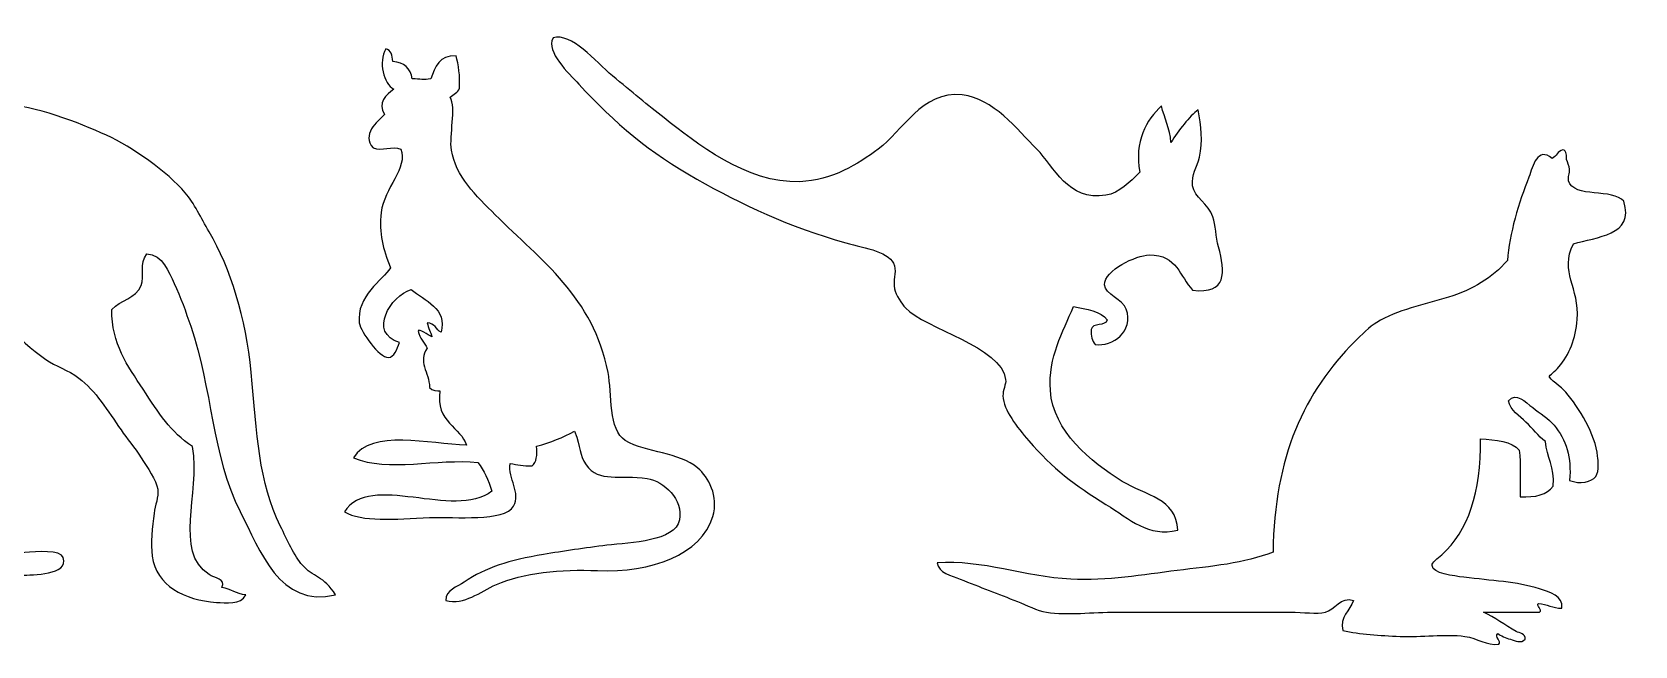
# Model space of a CAD drawing. Header units: centimetres. Extents: x -66 to 65, y -66 to 66.
# Drawn here: x 49.8 to 64.39, y -19.46 to -13.88 of the extents above; entities that cross this region are included whole.
import ezdxf

# ---------------------------------------------------------------- set-up
doc = ezdxf.new("R2010")
doc.units = ezdxf.units.CM
doc.header["$MEASUREMENT"] = 0
doc.layers.add('Layer 1', color=7, linetype='Continuous')

msp = doc.modelspace()

# ---------------------------------------------------------------- linework, layer by layer
at = {"layer": 'Layer 1'}
for points, knots in [([(45.54838, -14.3122), (45.60392, -14.25071), (45.63596, -14.1657), (45.70017, -14.11294), (45.70017, -14.11294), (45.82431, -14.11873), (45.87075, -14.19287), (45.88043, -14.27423), (45.88043, -14.27423), (45.89411, -14.3889), (45.82601, -14.4415), (45.81402, -14.52093), (45.81402, -14.52093), (45.77743, -14.76345), (45.9229, -15.11354), (45.99428, -15.27997), (45.99428, -15.27997), (46.0939, -15.51219), (46.1901, -15.73029), (46.30739, -15.90619), (46.30739, -15.90619), (46.42923, -16.08891), (46.56488, -16.26626), (46.69641, -16.4565), (46.69641, -16.4565), (46.76044, -16.5491), (46.81952, -16.64446), (46.86717, -16.76011), (46.86717, -16.76011), (46.91011, -16.86433), (46.9662, -16.98408), (46.99055, -17.10169), (46.99055, -17.10169), (47.04564, -17.36794), (46.95973, -17.75513), (47.04744, -17.98408), (47.04744, -17.98408), (47.07932, -18.06719), (47.13581, -18.1546), (47.19926, -18.23078), (47.19926, -18.23078), (47.32557, -18.38236), (47.49332, -18.50089), (47.7116, -18.56286), (47.7116, -18.56286), (48.14869, -18.68684), (48.758, -18.62916), (49.33403, -18.62927), (49.33403, -18.62927), (49.4527, -18.62927), (49.57533, -18.62086), (49.73255, -18.6103), (49.73255, -18.6103), (49.84071, -18.60302), (50.06008, -18.58524), (50.0836, -18.65774), (50.0836, -18.65774), (50.13615, -18.81959), (49.80232, -18.81215), (49.70408, -18.81903), (49.70408, -18.81903), (49.51088, -18.83258), (49.34441, -18.8462), (49.20121, -18.85697), (49.20121, -18.85697), (48.85447, -18.88306), (48.51385, -18.9178), (48.19548, -18.93288), (48.19548, -18.93288), (47.43626, -18.96884), (46.98956, -18.68669), (46.48765, -18.48695), (46.48765, -18.48695), (46.55485, -18.6348), (46.63965, -18.76508), (46.69641, -18.92341), (46.69641, -18.92341), (46.1869, -19.0525), (45.43459, -19.13021), (44.95064, -18.92341), (44.95064, -18.92341), (45.09714, -18.85142), (45.25951, -18.7413), (45.44401, -18.68616), (45.44401, -18.68616), (45.64245, -18.62689), (45.87647, -18.67743), (46.07023, -18.59128), (46.07023, -18.59128), (45.91659, -17.86947), (45.18319, -17.30025), (45.25423, -16.48501), (45.25423, -16.48501), (45.26651, -16.34465), (45.32337, -16.25051), (45.39658, -16.14343), (45.39658, -16.14343), (45.43534, -16.08673), (45.47897, -16.02524), (45.5199, -15.98209), (45.5199, -15.98209), (45.57443, -15.92468), (45.64576, -15.91237), (45.67172, -15.83982), (45.67172, -15.83982), (45.71477, -15.71941), (45.66587, -15.57296), (45.63375, -15.46977), (45.63375, -15.46977), (45.58226, -15.30425), (45.55837, -15.08959), (45.38708, -15.05228), (45.38708, -15.05228), (45.20645, -15.01302), (45.05643, -15.08959), (45.036, -14.94795), (45.036, -14.94795), (45.02047, -14.84011), (45.13773, -14.75359), (45.18779, -14.68228), (45.18779, -14.68228), (45.25806, -14.58219), (45.29238, -14.49339), (45.34911, -14.42611), (45.34911, -14.42611), (45.28405, -14.30776), (45.1771, -14.23124), (45.14035, -14.08453), (45.14035, -14.08453), (45.27303, -13.92059), (45.4613, -14.23158), (45.54838, -14.3122)], [0, 0, 0, 0, 0.02941176, 0.02941176, 0.02941176, 0.02941176, 0.05882353, 0.05882353, 0.05882353, 0.05882353, 0.08823529, 0.08823529, 0.08823529, 0.08823529, 0.11764706, 0.11764706, 0.11764706, 0.11764706, 0.14705882, 0.14705882, 0.14705882, 0.14705882, 0.17647059, 0.17647059, 0.17647059, 0.17647059, 0.20588235, 0.20588235, 0.20588235, 0.20588235, 0.23529412, 0.23529412, 0.23529412, 0.23529412, 0.26470588, 0.26470588, 0.26470588, 0.26470588, 0.29411765, 0.29411765, 0.29411765, 0.29411765, 0.32352941, 0.32352941, 0.32352941, 0.32352941, 0.35294118, 0.35294118, 0.35294118, 0.35294118, 0.38235294, 0.38235294, 0.38235294, 0.38235294, 0.41176471, 0.41176471, 0.41176471, 0.41176471, 0.44117647, 0.44117647, 0.44117647, 0.44117647, 0.47058824, 0.47058824, 0.47058824, 0.47058824, 0.5, 0.5, 0.5, 0.5, 0.52941176, 0.52941176, 0.52941176, 0.52941176, 0.55882353, 0.55882353, 0.55882353, 0.55882353, 0.58823529, 0.58823529, 0.58823529, 0.58823529, 0.61764706, 0.61764706, 0.61764706, 0.61764706, 0.64705882, 0.64705882, 0.64705882, 0.64705882, 0.67647059, 0.67647059, 0.67647059, 0.67647059, 0.70588235, 0.70588235, 0.70588235, 0.70588235, 0.73529412, 0.73529412, 0.73529412, 0.73529412, 0.76470588, 0.76470588, 0.76470588, 0.76470588, 0.79411765, 0.79411765, 0.79411765, 0.79411765, 0.82352941, 0.82352941, 0.82352941, 0.82352941, 0.85294118, 0.85294118, 0.85294118, 0.85294118, 0.88235294, 0.88235294, 0.88235294, 0.88235294, 0.91176471, 0.91176471, 0.91176471, 0.91176471, 0.94117647, 0.94117647, 0.94117647, 0.94117647, 1, 1, 1, 1]), ([(47.29058, -14.07524), (47.31352, -14.13845), (47.34908, -14.16388), (47.35733, -14.22693), (47.35733, -14.22693), (47.36807, -14.30948), (47.3191, -14.38415), (47.32394, -14.44606), (47.32394, -14.44606), (47.34058, -14.65717), (47.59048, -14.92477), (47.80768, -14.93493), (47.80768, -14.93493), (47.91801, -14.94012), (48.06348, -14.87416), (48.19133, -14.83383), (48.19133, -14.83383), (48.58014, -14.71088), (49.01982, -14.49932), (49.52552, -14.53033), (49.52552, -14.53033), (49.83103, -14.54914), (50.21767, -14.69871), (50.47617, -14.81695), (50.47617, -14.81695), (50.71083, -14.92429), (51.03103, -15.14964), (51.19338, -15.33956), (51.19338, -15.33956), (51.27426, -15.4342), (51.33755, -15.56951), (51.41015, -15.69352), (51.41015, -15.69352), (51.60864, -16.03227), (51.74575, -16.47383), (51.79374, -16.97469), (51.79374, -16.97469), (51.84713, -17.53217), (51.85936, -17.96947), (52.06065, -18.37386), (52.06065, -18.37386), (52.12185, -18.49705), (52.18389, -18.63937), (52.26075, -18.7279), (52.26075, -18.7279), (52.3519, -18.83297), (52.45675, -18.82548), (52.56089, -18.99754), (52.56089, -18.99754), (52.04995, -19.11666), (51.87617, -18.59461), (51.69377, -18.23898), (51.69377, -18.23898), (51.43667, -17.7382), (51.43839, -17.11614), (51.24337, -16.55321), (51.24337, -16.55321), (51.19863, -16.42409), (51.15153, -16.2863), (51.09319, -16.1656), (51.09319, -16.1656), (51.04191, -16.05911), (50.99077, -15.90345), (50.84308, -15.8958), (50.84308, -15.8958), (50.77373, -15.98541), (50.82824, -16.09485), (50.79305, -16.18245), (50.79305, -16.18245), (50.74495, -16.30188), (50.60303, -16.31501), (50.52614, -16.40155), (50.52614, -16.40155), (50.52207, -16.71725), (50.66775, -16.90968), (50.80975, -17.1264), (50.80975, -17.1264), (50.95517, -17.34839), (51.05594, -17.51163), (51.2601, -17.6489), (51.2601, -17.6489), (51.33477, -18.088), (51.086, -18.59497), (51.41017, -18.81219), (51.41017, -18.81219), (51.45674, -18.84338), (51.57162, -18.85082), (51.52685, -18.93011), (51.52685, -18.93011), (51.6099, -18.9417), (51.65785, -18.98882), (51.74373, -18.99753), (51.74373, -18.99753), (51.69809, -19.08836), (51.56482, -19.0709), (51.47682, -19.06503), (51.47682, -19.06503), (51.18723, -19.04548), (50.92863, -18.91255), (50.89307, -18.64352), (50.89307, -18.64352), (50.87844, -18.53269), (50.89482, -18.37708), (50.90982, -18.25583), (50.90982, -18.25583), (50.91942, -18.17759), (50.95313, -18.1093), (50.94316, -18.0367), (50.94316, -18.0367), (50.9321, -17.95682), (50.84616, -17.83567), (50.79304, -17.75016), (50.79304, -17.75016), (50.7352, -17.65708), (50.6621, -17.57321), (50.60952, -17.4973), (50.60952, -17.4973), (50.48958, -17.32368), (50.37621, -17.13942), (50.22598, -17.02523), (50.22598, -17.02523), (50.12795, -16.95078), (50.01183, -16.91545), (49.92573, -16.85669), (49.92573, -16.85669), (49.65062, -16.66881), (49.47877, -16.44749), (49.29197, -16.11498), (49.29197, -16.11498), (49.07038, -16.02825), (48.63773, -16.07042), (48.39141, -16.06444), (48.39141, -16.06444), (48.31719, -16.16361), (48.36728, -16.37887), (48.42475, -16.45208), (48.42475, -16.45208), (48.49426, -16.50598), (48.53085, -16.40123), (48.59152, -16.45208), (48.59152, -16.45208), (48.67968, -16.45189), (48.65245, -16.54259), (48.74175, -16.50269), (48.74175, -16.50269), (48.69111, -16.75285), (48.36297, -16.72161), (48.25791, -16.57016), (48.25791, -16.57016), (48.21264, -16.50457), (48.20184, -16.3717), (48.17451, -16.28356), (48.17451, -16.28356), (48.14051, -16.17357), (48.10781, -16.08129), (48.09117, -15.99694), (48.09117, -15.99694), (47.5697, -15.86097), (47.3112, -15.45923), (46.97373, -15.13726), (46.97373, -15.13726), (46.85559, -15.19192), (46.73825, -15.24756), (46.59014, -15.2722), (46.59014, -15.2722), (46.52989, -15.2881), (46.56694, -15.20568), (46.55686, -15.17102), (46.55686, -15.17102), (46.45801, -15.09807), (46.31305, -15.08482), (46.3067, -14.96864), (46.3067, -14.96864), (46.3021, -14.88675), (46.41531, -14.80875), (46.52342, -14.71583), (46.52342, -14.71583), (46.66092, -14.59769), (46.79208, -14.47331), (47.00716, -14.46297), (47.00716, -14.46297), (46.99914, -14.30247), (46.92416, -14.20968), (46.94035, -14.02466), (46.94035, -14.02466), (47.0006, -13.98942), (47.03047, -14.10726), (47.09053, -14.12578), (47.09053, -14.12578), (47.15448, -14.10624), (47.19493, -14.0628), (47.29058, -14.07524)], [0, 0, 0, 0, 0.02040816, 0.02040816, 0.02040816, 0.02040816, 0.04081633, 0.04081633, 0.04081633, 0.04081633, 0.06122449, 0.06122449, 0.06122449, 0.06122449, 0.08163265, 0.08163265, 0.08163265, 0.08163265, 0.10204082, 0.10204082, 0.10204082, 0.10204082, 0.12244898, 0.12244898, 0.12244898, 0.12244898, 0.14285714, 0.14285714, 0.14285714, 0.14285714, 0.16326531, 0.16326531, 0.16326531, 0.16326531, 0.18367347, 0.18367347, 0.18367347, 0.18367347, 0.20408163, 0.20408163, 0.20408163, 0.20408163, 0.2244898, 0.2244898, 0.2244898, 0.2244898, 0.24489796, 0.24489796, 0.24489796, 0.24489796, 0.26530612, 0.26530612, 0.26530612, 0.26530612, 0.28571429, 0.28571429, 0.28571429, 0.28571429, 0.30612245, 0.30612245, 0.30612245, 0.30612245, 0.32653061, 0.32653061, 0.32653061, 0.32653061, 0.34693878, 0.34693878, 0.34693878, 0.34693878, 0.36734694, 0.36734694, 0.36734694, 0.36734694, 0.3877551, 0.3877551, 0.3877551, 0.3877551, 0.40816327, 0.40816327, 0.40816327, 0.40816327, 0.42857143, 0.42857143, 0.42857143, 0.42857143, 0.44897959, 0.44897959, 0.44897959, 0.44897959, 0.46938776, 0.46938776, 0.46938776, 0.46938776, 0.48979592, 0.48979592, 0.48979592, 0.48979592, 0.51020408, 0.51020408, 0.51020408, 0.51020408, 0.53061224, 0.53061224, 0.53061224, 0.53061224, 0.55102041, 0.55102041, 0.55102041, 0.55102041, 0.57142857, 0.57142857, 0.57142857, 0.57142857, 0.59183673, 0.59183673, 0.59183673, 0.59183673, 0.6122449, 0.6122449, 0.6122449, 0.6122449, 0.63265306, 0.63265306, 0.63265306, 0.63265306, 0.65306122, 0.65306122, 0.65306122, 0.65306122, 0.67346939, 0.67346939, 0.67346939, 0.67346939, 0.69387755, 0.69387755, 0.69387755, 0.69387755, 0.71428571, 0.71428571, 0.71428571, 0.71428571, 0.73469388, 0.73469388, 0.73469388, 0.73469388, 0.75510204, 0.75510204, 0.75510204, 0.75510204, 0.7755102, 0.7755102, 0.7755102, 0.7755102, 0.79591837, 0.79591837, 0.79591837, 0.79591837, 0.81632653, 0.81632653, 0.81632653, 0.81632653, 0.83673469, 0.83673469, 0.83673469, 0.83673469, 0.85714286, 0.85714286, 0.85714286, 0.85714286, 0.87755102, 0.87755102, 0.87755102, 0.87755102, 0.89795918, 0.89795918, 0.89795918, 0.89795918, 0.91836735, 0.91836735, 0.91836735, 0.91836735, 0.93877551, 0.93877551, 0.93877551, 0.93877551, 0.95918367, 0.95918367, 0.95918367, 0.95918367, 1, 1, 1, 1]), ([(59.87964, -15.15275), (59.82659, -14.87192), (59.9406, -14.67822), (60.07694, -14.54852), (60.07694, -14.54852), (60.10245, -14.66274), (60.15383, -14.75109), (60.16325, -14.88145), (60.16325, -14.88145), (60.23085, -14.77636), (60.33274, -14.64002), (60.40987, -14.58551), (60.40987, -14.58551), (60.43858, -14.73651), (60.45485, -14.86666), (60.4222, -15.0171), (60.4222, -15.0171), (60.40222, -15.1091), (60.3451, -15.17278), (60.36055, -15.27605), (60.36055, -15.27605), (60.37674, -15.3844), (60.50157, -15.43739), (60.54552, -15.55968), (60.54552, -15.55968), (60.57079, -15.63001), (60.57044, -15.7446), (60.59484, -15.83096), (60.59484, -15.83096), (60.66032, -16.06271), (60.67226, -16.26546), (60.36055, -16.22556), (60.36055, -16.22556), (60.24194, -16.10478), (60.22305, -15.90092), (59.96595, -15.90496), (59.96595, -15.90496), (59.84646, -15.90684), (59.55503, -16.0444), (59.55905, -16.17624), (59.55905, -16.17624), (59.56175, -16.26472), (59.72635, -16.30991), (59.75635, -16.39823), (59.75635, -16.39823), (59.82522, -16.60109), (59.63544, -16.74274), (59.47269, -16.71883), (59.47269, -16.71883), (59.44748, -16.68652), (59.43403, -16.64239), (59.4357, -16.58318), (59.4357, -16.58318), (59.45012, -16.51947), (59.56556, -16.55683), (59.58371, -16.49685), (59.58371, -16.49685), (59.52428, -16.41239), (59.39345, -16.3994), (59.27544, -16.37355), (59.27544, -16.37355), (59.17982, -16.61353), (59.04493, -16.82988), (59.06581, -17.13809), (59.06581, -17.13809), (59.09087, -17.50906), (59.43385, -17.78926), (59.71936, -17.9643), (59.71936, -17.9643), (59.93314, -18.09532), (60.2126, -18.11689), (60.2249, -18.40819), (60.2249, -18.40819), (59.95426, -18.47254), (59.79252, -18.31077), (59.57135, -18.1739), (59.57135, -18.1739), (59.28766, -17.9983), (59.08677, -17.84931), (58.86851, -17.59436), (58.86851, -17.59436), (58.76186, -17.46977), (58.64041, -17.31787), (58.63422, -17.18743), (58.63422, -17.18743), (58.63181, -17.137), (58.66377, -17.07993), (58.65888, -17.03945), (58.65888, -17.03945), (58.62266, -16.7396), (57.92717, -16.57738), (57.74638, -16.38593), (57.74638, -16.38593), (57.71532, -16.35302), (57.65883, -16.26711), (57.64772, -16.21326), (57.64772, -16.21326), (57.63288, -16.14132), (57.66439, -16.06663), (57.64772, -16.00366), (57.64772, -16.00366), (57.61481, -15.87923), (57.38478, -15.84367), (57.20383, -15.794), (57.20383, -15.794), (56.69202, -15.65364), (56.25421, -15.44422), (55.84739, -15.21446), (55.84739, -15.21446), (55.41752, -14.97165), (55.10664, -14.71104), (54.77456, -14.35128), (54.77456, -14.35128), (54.68383, -14.25296), (54.47219, -14.05757), (54.5403, -13.93199), (54.5403, -13.93199), (54.7104, -13.87809), (54.92154, -14.14196), (55.08288, -14.27727), (55.08288, -14.27727), (55.25385, -14.42073), (55.40678, -14.54598), (55.55146, -14.65954), (55.55146, -14.65954), (55.83499, -14.88213), (56.30198, -15.25919), (56.78455, -15.23911), (56.78455, -15.23911), (57.08401, -15.22662), (57.31276, -15.07843), (57.49977, -14.94312), (57.49977, -14.94312), (57.72189, -14.78244), (57.89154, -14.41059), (58.26431, -14.44988), (58.26431, -14.44988), (58.54538, -14.47951), (58.76347, -14.7641), (58.94252, -14.94312), (58.94252, -14.94312), (59.10021, -15.10079), (59.2242, -15.41797), (59.57141, -15.36241), (59.57141, -15.36241), (59.6916, -15.34314), (59.79077, -15.24255), (59.87964, -15.15275)], [0, 0, 0, 0, 0.02631579, 0.02631579, 0.02631579, 0.02631579, 0.05263158, 0.05263158, 0.05263158, 0.05263158, 0.07894737, 0.07894737, 0.07894737, 0.07894737, 0.10526316, 0.10526316, 0.10526316, 0.10526316, 0.13157895, 0.13157895, 0.13157895, 0.13157895, 0.15789474, 0.15789474, 0.15789474, 0.15789474, 0.18421053, 0.18421053, 0.18421053, 0.18421053, 0.21052632, 0.21052632, 0.21052632, 0.21052632, 0.23684211, 0.23684211, 0.23684211, 0.23684211, 0.26315789, 0.26315789, 0.26315789, 0.26315789, 0.28947368, 0.28947368, 0.28947368, 0.28947368, 0.31578947, 0.31578947, 0.31578947, 0.31578947, 0.34210526, 0.34210526, 0.34210526, 0.34210526, 0.36842105, 0.36842105, 0.36842105, 0.36842105, 0.39473684, 0.39473684, 0.39473684, 0.39473684, 0.42105263, 0.42105263, 0.42105263, 0.42105263, 0.44736842, 0.44736842, 0.44736842, 0.44736842, 0.47368421, 0.47368421, 0.47368421, 0.47368421, 0.5, 0.5, 0.5, 0.5, 0.52631579, 0.52631579, 0.52631579, 0.52631579, 0.55263158, 0.55263158, 0.55263158, 0.55263158, 0.57894737, 0.57894737, 0.57894737, 0.57894737, 0.60526316, 0.60526316, 0.60526316, 0.60526316, 0.63157895, 0.63157895, 0.63157895, 0.63157895, 0.65789474, 0.65789474, 0.65789474, 0.65789474, 0.68421053, 0.68421053, 0.68421053, 0.68421053, 0.71052632, 0.71052632, 0.71052632, 0.71052632, 0.73684211, 0.73684211, 0.73684211, 0.73684211, 0.76315789, 0.76315789, 0.76315789, 0.76315789, 0.78947368, 0.78947368, 0.78947368, 0.78947368, 0.81578947, 0.81578947, 0.81578947, 0.81578947, 0.84210526, 0.84210526, 0.84210526, 0.84210526, 0.86842105, 0.86842105, 0.86842105, 0.86842105, 0.89473684, 0.89473684, 0.89473684, 0.89473684, 0.92105263, 0.92105263, 0.92105263, 0.92105263, 0.94736842, 0.94736842, 0.94736842, 0.94736842, 1, 1, 1, 1]), ([(53.01865, -14.03065), (53.06876, -14.03994), (53.07662, -14.0914), (53.08154, -14.14588), (53.08154, -14.14588), (53.18764, -14.15154), (53.24143, -14.20943), (53.2596, -14.30302), (53.2596, -14.30302), (53.3295, -14.30241), (53.36504, -14.32001), (53.42724, -14.30302), (53.42724, -14.30302), (53.466, -14.19512), (53.50505, -14.08749), (53.65772, -14.09347), (53.65772, -14.09347), (53.68217, -14.17729), (53.69384, -14.27386), (53.68915, -14.38684), (53.68915, -14.38684), (53.67764, -14.43118), (53.63171, -14.44113), (53.60536, -14.47063), (53.60536, -14.47063), (53.65965, -14.56477), (53.59573, -14.82009), (53.61584, -14.95257), (53.61584, -14.95257), (53.65127, -15.1858), (53.84611, -15.37141), (54.01396, -15.53926), (54.01396, -15.53926), (54.43153, -15.95683), (54.90756, -16.28994), (55.04068, -16.97457), (55.04068, -16.97457), (55.07748, -17.16372), (55.04362, -17.50202), (55.19782, -17.59269), (55.19782, -17.59269), (55.39732, -17.71001), (55.68291, -17.69474), (55.85785, -17.84412), (55.85785, -17.84412), (55.95313, -17.92545), (56.05081, -18.09828), (55.99403, -18.28415), (55.99403, -18.28415), (55.88846, -18.62988), (55.43454, -18.798), (54.94636, -18.77654), (54.94636, -18.77654), (54.61425, -18.76193), (54.26535, -18.79694), (54.02442, -18.90224), (54.02442, -18.90224), (53.87295, -18.96847), (53.73724, -19.09155), (53.56344, -19.04893), (53.56344, -19.04893), (53.56378, -18.95196), (53.66996, -18.92222), (53.73105, -18.88129), (53.73105, -18.88129), (53.93248, -18.74643), (54.13652, -18.6833), (54.45394, -18.62986), (54.45394, -18.62986), (54.63198, -18.59991), (54.83227, -18.56943), (55.03015, -18.54604), (55.03015, -18.54604), (55.25087, -18.52), (55.65004, -18.5113), (55.69018, -18.31556), (55.69018, -18.31556), (55.72873, -18.1276), (55.54857, -17.96327), (55.39681, -17.9384), (55.39681, -17.9384), (55.15069, -17.8981), (54.9576, -17.98237), (54.84156, -17.81267), (54.84156, -17.81267), (54.77803, -17.71975), (54.79613, -17.66411), (54.73681, -17.50888), (54.73681, -17.50888), (54.63053, -17.56325), (54.51938, -17.61276), (54.39108, -17.64506), (54.39108, -17.64506), (54.39605, -17.72335), (54.39256, -17.7932), (54.3492, -17.82315), (54.3492, -17.82315), (54.26982, -17.82918), (54.21461, -17.81106), (54.15015, -17.80219), (54.15015, -17.80219), (54.12779, -17.94022), (54.25199, -18.07011), (54.18158, -18.1898), (54.18158, -18.1898), (54.09646, -18.33453), (53.6536, -18.28418), (53.41678, -18.29458), (53.41678, -18.29458), (53.09737, -18.3086), (52.79879, -18.33376), (52.64152, -18.24222), (52.64152, -18.24222), (52.8738, -17.87426), (53.63537, -18.31956), (53.98253, -18.05362), (53.98253, -18.05362), (53.95605, -17.95088), (53.91022, -17.86754), (53.8568, -17.79174), (53.8568, -17.79174), (53.4913, -17.75412), (53.03482, -17.88363), (52.72534, -17.74983), (52.72534, -17.74983), (52.88234, -17.48596), (53.42125, -17.62561), (53.75206, -17.6346), (53.75206, -17.6346), (53.70679, -17.47725), (53.46694, -17.42381), (53.5111, -17.14218), (53.5111, -17.14218), (53.49446, -17.14017), (53.43509, -17.14025), (53.4168, -17.11075), (53.4168, -17.11075), (53.41495, -16.96986), (53.30512, -16.87286), (53.39587, -16.75454), (53.39587, -16.75454), (53.36997, -16.70009), (53.3257, -16.66403), (53.31205, -16.5974), (53.31205, -16.5974), (53.3216, -16.56734), (53.40397, -16.63531), (53.43778, -16.64976), (53.43778, -16.64976), (53.42616, -16.6055), (53.40439, -16.57139), (53.39587, -16.52406), (53.39587, -16.52406), (53.46564, -16.52411), (53.47472, -16.58486), (53.52157, -16.60785), (53.52157, -16.60785), (53.58237, -16.39703), (53.36959, -16.31559), (53.24918, -16.22024), (53.24918, -16.22024), (53.06373, -16.2758), (52.85183, -16.61436), (53.1444, -16.70218), (53.1444, -16.70218), (53.12093, -16.76251), (53.09778, -16.83524), (53.03965, -16.83836), (53.03965, -16.83836), (52.96348, -16.84241), (52.78819, -16.60489), (52.77771, -16.52406), (52.77771, -16.52406), (52.74615, -16.28009), (52.99276, -16.1324), (53.06058, -16.02117), (53.06058, -16.02117), (52.99409, -15.84811), (52.95438, -15.70862), (52.97676, -15.51828), (52.97676, -15.51828), (53.00285, -15.29659), (53.22391, -15.11397), (53.15488, -14.9421), (53.15488, -14.9421), (53.07963, -14.90855), (52.97867, -14.96512), (52.90342, -14.93162), (52.90342, -14.93162), (52.79671, -14.80901), (52.93649, -14.69625), (53.0082, -14.6278), (53.0082, -14.6278), (52.93642, -14.52228), (53.02151, -14.44709), (53.09202, -14.39732), (53.09202, -14.39732), (52.99614, -14.34575), (52.94925, -14.1526), (53.01865, -14.03065)], [0, 0, 0, 0, 0.01960784, 0.01960784, 0.01960784, 0.01960784, 0.03921569, 0.03921569, 0.03921569, 0.03921569, 0.05882353, 0.05882353, 0.05882353, 0.05882353, 0.07843137, 0.07843137, 0.07843137, 0.07843137, 0.09803922, 0.09803922, 0.09803922, 0.09803922, 0.11764706, 0.11764706, 0.11764706, 0.11764706, 0.1372549, 0.1372549, 0.1372549, 0.1372549, 0.15686275, 0.15686275, 0.15686275, 0.15686275, 0.17647059, 0.17647059, 0.17647059, 0.17647059, 0.19607843, 0.19607843, 0.19607843, 0.19607843, 0.21568627, 0.21568627, 0.21568627, 0.21568627, 0.23529412, 0.23529412, 0.23529412, 0.23529412, 0.25490196, 0.25490196, 0.25490196, 0.25490196, 0.2745098, 0.2745098, 0.2745098, 0.2745098, 0.29411765, 0.29411765, 0.29411765, 0.29411765, 0.31372549, 0.31372549, 0.31372549, 0.31372549, 0.33333333, 0.33333333, 0.33333333, 0.33333333, 0.35294118, 0.35294118, 0.35294118, 0.35294118, 0.37254902, 0.37254902, 0.37254902, 0.37254902, 0.39215686, 0.39215686, 0.39215686, 0.39215686, 0.41176471, 0.41176471, 0.41176471, 0.41176471, 0.43137255, 0.43137255, 0.43137255, 0.43137255, 0.45098039, 0.45098039, 0.45098039, 0.45098039, 0.47058824, 0.47058824, 0.47058824, 0.47058824, 0.49019608, 0.49019608, 0.49019608, 0.49019608, 0.50980392, 0.50980392, 0.50980392, 0.50980392, 0.52941176, 0.52941176, 0.52941176, 0.52941176, 0.54901961, 0.54901961, 0.54901961, 0.54901961, 0.56862745, 0.56862745, 0.56862745, 0.56862745, 0.58823529, 0.58823529, 0.58823529, 0.58823529, 0.60784314, 0.60784314, 0.60784314, 0.60784314, 0.62745098, 0.62745098, 0.62745098, 0.62745098, 0.64705882, 0.64705882, 0.64705882, 0.64705882, 0.66666667, 0.66666667, 0.66666667, 0.66666667, 0.68627451, 0.68627451, 0.68627451, 0.68627451, 0.70588235, 0.70588235, 0.70588235, 0.70588235, 0.7254902, 0.7254902, 0.7254902, 0.7254902, 0.74509804, 0.74509804, 0.74509804, 0.74509804, 0.76470588, 0.76470588, 0.76470588, 0.76470588, 0.78431373, 0.78431373, 0.78431373, 0.78431373, 0.80392157, 0.80392157, 0.80392157, 0.80392157, 0.82352941, 0.82352941, 0.82352941, 0.82352941, 0.84313725, 0.84313725, 0.84313725, 0.84313725, 0.8627451, 0.8627451, 0.8627451, 0.8627451, 0.88235294, 0.88235294, 0.88235294, 0.88235294, 0.90196078, 0.90196078, 0.90196078, 0.90196078, 0.92156863, 0.92156863, 0.92156863, 0.92156863, 0.94117647, 0.94117647, 0.94117647, 0.94117647, 0.96078431, 0.96078431, 0.96078431, 0.96078431, 1, 1, 1, 1]), ([(63.72851, -14.94947), (63.77174, -14.95489), (63.75711, -15.00964), (63.76375, -15.03763), (63.76375, -15.03763), (63.76997, -15.0639), (63.78844, -15.09737), (63.79021, -15.12576), (63.79021, -15.12576), (63.79249, -15.16233), (63.77177, -15.19781), (63.78137, -15.23157), (63.78137, -15.23157), (63.82743, -15.3932), (64.18883, -15.29814), (64.28381, -15.41667), (64.28381, -15.41667), (64.38509, -15.73182), (64.03132, -15.73835), (63.82545, -15.8045), (63.82545, -15.8045), (63.69699, -16.0585), (63.8826, -16.20381), (63.86072, -16.49202), (63.86072, -16.49202), (63.84778, -16.66289), (63.78471, -16.81508), (63.69324, -16.92398), (63.69324, -16.92398), (63.66175, -16.96145), (63.60516, -17.00021), (63.60511, -17.01211), (63.60511, -17.01211), (63.605, -17.02904), (63.717, -17.10979), (63.75497, -17.15316), (63.75497, -17.15316), (63.87533, -17.29077), (64.02564, -17.53929), (64.0458, -17.73493), (64.0458, -17.73493), (64.05001, -17.77549), (64.06377, -17.866), (64.02818, -17.92003), (64.02818, -17.92003), (63.99572, -17.9693), (63.88136, -17.9947), (63.79021, -17.95527), (63.79021, -17.95527), (63.80984, -17.74908), (63.75917, -17.58329), (63.64916, -17.45285), (63.64916, -17.45285), (63.60085, -17.39559), (63.51854, -17.34284), (63.45525, -17.29421), (63.45525, -17.29421), (63.38905, -17.24333), (63.30446, -17.14938), (63.23485, -17.23248), (63.23485, -17.23248), (63.24885, -17.32008), (63.33814, -17.37099), (63.39355, -17.42639), (63.39355, -17.42639), (63.45234, -17.48518), (63.50462, -17.55037), (63.56987, -17.60268), (63.56987, -17.60268), (63.58175, -17.74947), (63.65874, -17.83112), (63.64036, -18.00818), (63.64036, -18.00818), (63.58604, -18.0861), (63.47931, -18.11158), (63.34067, -18.10512), (63.34067, -18.10512), (63.3354, -17.9664), (63.3516, -17.80622), (63.33186, -17.682), (63.33186, -17.682), (63.26582, -17.5953), (63.1181, -17.59019), (62.97928, -17.57625), (62.97928, -17.57625), (62.98547, -18.06861), (62.86815, -18.41442), (62.6267, -18.63403), (62.6267, -18.63403), (62.59138, -18.66615), (62.53695, -18.69936), (62.53854, -18.731), (62.53854, -18.731), (62.54211, -18.80233), (62.7351, -18.82482), (62.82945, -18.83678), (62.82945, -18.83678), (63.07612, -18.86811), (63.31104, -18.87562), (63.51697, -18.94253), (63.51697, -18.94253), (63.61304, -18.97378), (63.73179, -19.0042), (63.71972, -19.11885), (63.71972, -19.11885), (63.63815, -19.1152), (63.58394, -19.08416), (63.50813, -19.07474), (63.50813, -19.07474), (63.47924, -19.09294), (63.55004, -19.13176), (63.51697, -19.15409), (63.51697, -19.15409), (63.34655, -19.15409), (63.17613, -19.15409), (63.00572, -19.15409), (63.00572, -19.15409), (63.11005, -19.20105), (63.20212, -19.27127), (63.30541, -19.33036), (63.30541, -19.33036), (63.33295, -19.34616), (63.39637, -19.34719), (63.38476, -19.4009), (63.38476, -19.4009), (63.35182, -19.44186), (63.29144, -19.41201), (63.25252, -19.4009), (63.25252, -19.4009), (63.20701, -19.38796), (63.16309, -19.3691), (63.13793, -19.34801), (63.13793, -19.34801), (63.10454, -19.37632), (63.17161, -19.42522), (63.14677, -19.44498), (63.14677, -19.44498), (63.03596, -19.46125), (62.94997, -19.38913), (62.83827, -19.37447), (62.83827, -19.37447), (62.6547, -19.35037), (62.44412, -19.38275), (62.24767, -19.37447), (62.24767, -19.37447), (62.06061, -19.36659), (61.88273, -19.35473), (61.7276, -19.32158), (61.7276, -19.32158), (61.6941, -19.19794), (61.79348, -19.13624), (61.82454, -19.04832), (61.82454, -19.04832), (61.71326, -19.00644), (61.64751, -19.13595), (61.56895, -19.1541), (61.56895, -19.1541), (61.4887, -19.17267), (61.36549, -19.1541), (61.25161, -19.1541), (61.25161, -19.1541), (60.72424, -19.1541), (60.19669, -19.1541), (59.66493, -19.1541), (59.66493, -19.1541), (59.45181, -19.1541), (59.2231, -19.18302), (59.0303, -19.1541), (59.0303, -19.1541), (58.94669, -19.14153), (58.84581, -19.08846), (58.76585, -19.05713), (58.76585, -19.05713), (58.59133, -18.98881), (58.42623, -18.92553), (58.24578, -18.85438), (58.24578, -18.85438), (58.16492, -18.82255), (58.04742, -18.80003), (58.03425, -18.70455), (58.03425, -18.70455), (58.44576, -18.67658), (58.83448, -18.83303), (59.2507, -18.85438), (59.2507, -18.85438), (59.58378, -18.87147), (59.90856, -18.81334), (60.22032, -18.77508), (60.22032, -18.77508), (60.52671, -18.73748), (60.83193, -18.71126), (61.09294, -18.6076), (61.09294, -18.6076), (61.09966, -17.74135), (61.38316, -17.14498), (61.83338, -16.69477), (61.83338, -16.69477), (61.8959, -16.63225), (61.97141, -16.55862), (62.0361, -16.5185), (62.0361, -16.5185), (62.21935, -16.40491), (62.46811, -16.35697), (62.6884, -16.28932), (62.6884, -16.28932), (62.90943, -16.22143), (63.08424, -16.1152), (63.22609, -15.95433), (63.22609, -15.95433), (63.2385, -15.71552), (63.33105, -15.42495), (63.42003, -15.1963), (63.42003, -15.1963), (63.45802, -15.09867), (63.49747, -14.9142), (63.63156, -15.02885), (63.63156, -15.02885), (63.67035, -15.00892), (63.68239, -14.96212), (63.72851, -14.94947)], [0, 0, 0, 0, 0.01785714, 0.01785714, 0.01785714, 0.01785714, 0.03571429, 0.03571429, 0.03571429, 0.03571429, 0.05357143, 0.05357143, 0.05357143, 0.05357143, 0.07142857, 0.07142857, 0.07142857, 0.07142857, 0.08928571, 0.08928571, 0.08928571, 0.08928571, 0.10714286, 0.10714286, 0.10714286, 0.10714286, 0.125, 0.125, 0.125, 0.125, 0.14285714, 0.14285714, 0.14285714, 0.14285714, 0.16071429, 0.16071429, 0.16071429, 0.16071429, 0.17857143, 0.17857143, 0.17857143, 0.17857143, 0.19642857, 0.19642857, 0.19642857, 0.19642857, 0.21428571, 0.21428571, 0.21428571, 0.21428571, 0.23214286, 0.23214286, 0.23214286, 0.23214286, 0.25, 0.25, 0.25, 0.25, 0.26785714, 0.26785714, 0.26785714, 0.26785714, 0.28571429, 0.28571429, 0.28571429, 0.28571429, 0.30357143, 0.30357143, 0.30357143, 0.30357143, 0.32142857, 0.32142857, 0.32142857, 0.32142857, 0.33928571, 0.33928571, 0.33928571, 0.33928571, 0.35714286, 0.35714286, 0.35714286, 0.35714286, 0.375, 0.375, 0.375, 0.375, 0.39285714, 0.39285714, 0.39285714, 0.39285714, 0.41071429, 0.41071429, 0.41071429, 0.41071429, 0.42857143, 0.42857143, 0.42857143, 0.42857143, 0.44642857, 0.44642857, 0.44642857, 0.44642857, 0.46428571, 0.46428571, 0.46428571, 0.46428571, 0.48214286, 0.48214286, 0.48214286, 0.48214286, 0.5, 0.5, 0.5, 0.5, 0.51785714, 0.51785714, 0.51785714, 0.51785714, 0.53571429, 0.53571429, 0.53571429, 0.53571429, 0.55357143, 0.55357143, 0.55357143, 0.55357143, 0.57142857, 0.57142857, 0.57142857, 0.57142857, 0.58928571, 0.58928571, 0.58928571, 0.58928571, 0.60714286, 0.60714286, 0.60714286, 0.60714286, 0.625, 0.625, 0.625, 0.625, 0.64285714, 0.64285714, 0.64285714, 0.64285714, 0.66071429, 0.66071429, 0.66071429, 0.66071429, 0.67857143, 0.67857143, 0.67857143, 0.67857143, 0.69642857, 0.69642857, 0.69642857, 0.69642857, 0.71428571, 0.71428571, 0.71428571, 0.71428571, 0.73214286, 0.73214286, 0.73214286, 0.73214286, 0.75, 0.75, 0.75, 0.75, 0.76785714, 0.76785714, 0.76785714, 0.76785714, 0.78571429, 0.78571429, 0.78571429, 0.78571429, 0.80357143, 0.80357143, 0.80357143, 0.80357143, 0.82142857, 0.82142857, 0.82142857, 0.82142857, 0.83928571, 0.83928571, 0.83928571, 0.83928571, 0.85714286, 0.85714286, 0.85714286, 0.85714286, 0.875, 0.875, 0.875, 0.875, 0.89285714, 0.89285714, 0.89285714, 0.89285714, 0.91071429, 0.91071429, 0.91071429, 0.91071429, 0.92857143, 0.92857143, 0.92857143, 0.92857143, 0.94642857, 0.94642857, 0.94642857, 0.94642857, 0.96428571, 0.96428571, 0.96428571, 0.96428571, 1, 1, 1, 1])]:
    msp.add_open_spline(points, degree=3, knots=knots, dxfattribs=at)

doc.saveas('drawing.dxf')
